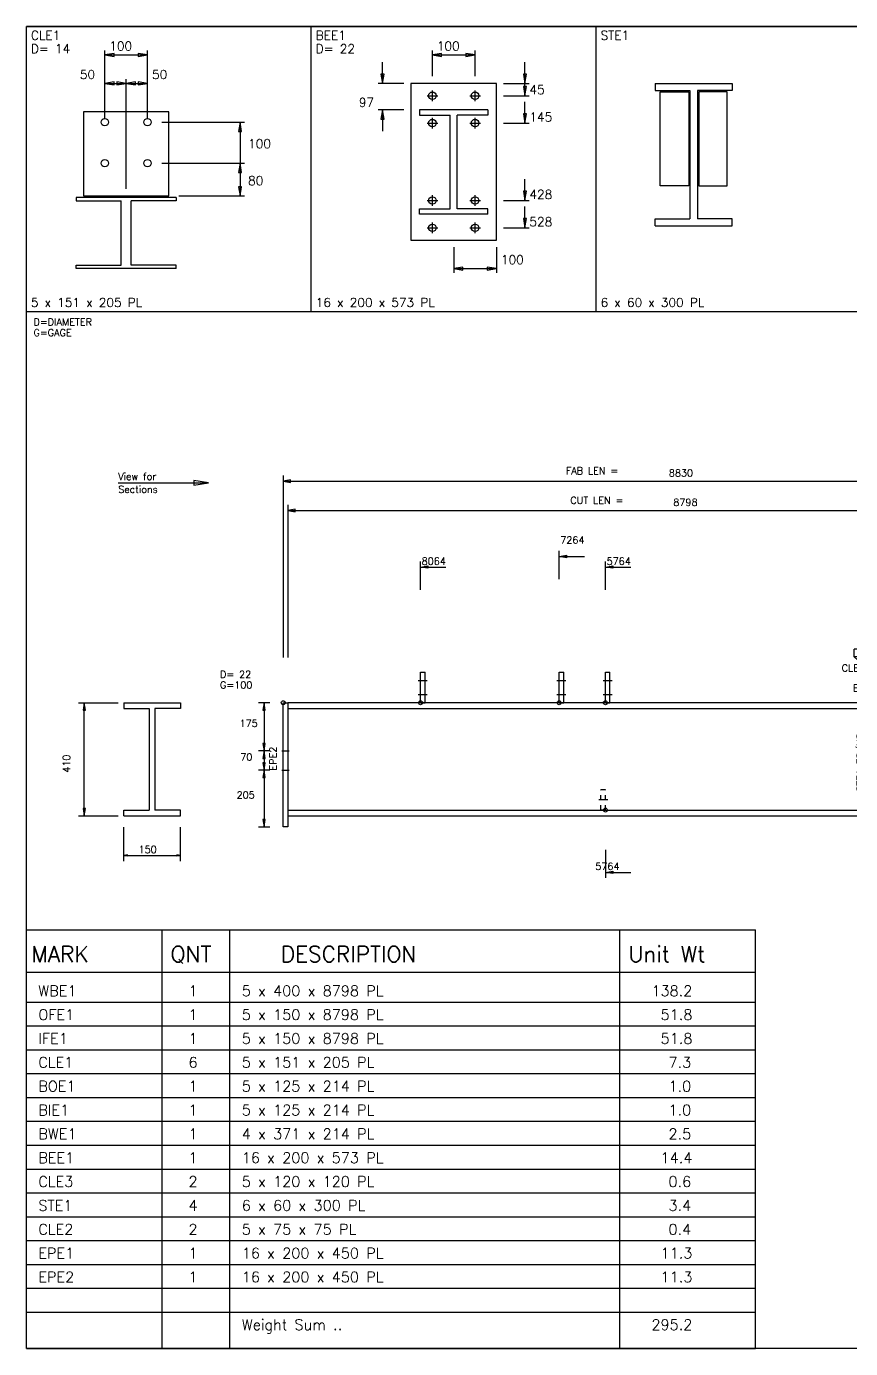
# Model space of a CAD drawing. Extents: x 0 to 428, y 0 to 297.
# Drawn here: x 0 to 185.2, y 0 to 297 of the extents above; entities that cross this region are included whole.
import ezdxf

# ---------------------------------------------------------------- set-up
doc = ezdxf.new("R2010")
doc.units = 0
doc.header["$MEASUREMENT"] = 0
doc.linetypes.add('CONTIN', pattern=[0])
doc.linetypes.add('DASHED', pattern=[2.38, 1.19, -1.19])
doc.layers.get('0').update_dxf_attribs({"linetype": 'CONTIN'})
for name, color, linetype in [('1', 7, 'CONTIN'), ('10', 7, 'CONTIN'), ('11', 7, 'CONTIN'), ('12', 2, 'CONTIN'), ('13', 2, 'CONTIN'), ('14', 7, 'CONTIN'), ('15', 6, 'CONTIN'), ('16', 7, 'CONTIN'), ('2', 7, 'CONTIN'), ('20', 7, 'CONTIN'), ('21', 7, 'CONTIN'), ('22', 7, 'CONTIN'), ('3', 1, 'CONTIN'), ('6', 4, 'CONTIN'), ('7', 3, 'DASHED'), ('9', 7, 'CONTIN')]:
    doc.layers.add(name, color=color, linetype=linetype)
doc.styles.add('SIMPLEX', font='SIMPLEX')

# ---------------------------------------------------------------- blocks, each defined once
blk = doc.blocks.new('CZEBORDR')
at = {"layer": '22'}
for p, q in [((0, 0), (0, 297)), ((0, 297), (420, 297)), ((420, 297), (420, 0)), ((420, 0), (0, 0))]:
    blk.add_line(p, q, dxfattribs=at)
blk = doc.blocks.new('LOGO')
at = {"linetype": 'Continuous'}
blk.add_line((0, 297), (-420, 297), dxfattribs=at)
at = {"layer": '14'}
for q in [(-420, 61.91), (-256.17, 0)]:
    blk.add_line((-420, 0), q, dxfattribs=at)
at = {"layer": '22'}
for p, q in [((-420, 0), (-420, 297)), ((0, 0), (-420, 0))]:
    blk.add_line(p, q, dxfattribs=at)
blk = doc.blocks.new('CZEBOLT')
at = {"layer": '21', "style": 'SIMPLEX'}
for s, p in [('D=DIAMETER', (0, 2.381)), ('G=GAGE', (0, 0))]:
    blk.add_text(s, height=1.587, dxfattribs=at).set_placement(p)
blk = doc.blocks.new('RSECTN')
at = {"layer": '10'}
for p, q in [((-6.35, 25.4), (6.35, 25.4)), ((-6.35, 25.4), (-6.35, 24.13)), ((6.35, 25.4), (6.35, 24.13)), ((-6.35, 24.13), (-0.635, 24.13)), ((-0.635, 24.13), (-0.635, 1.27)), ((6.35, 24.13), (0.635, 24.13)), ((0.635, 24.13), (0.635, 1.27)), ((-6.35, 0), (-6.35, 1.27)), ((-6.35, 1.27), (-0.635, 1.27)), ((-6.35, 0), (6.35, 0)), ((6.35, 1.27), (0.635, 1.27)), ((6.35, 0), (6.35, 1.27))]:
    blk.add_line(p, q, dxfattribs=at)
blk = doc.blocks.new('ARROW')
at = {"layer": '2'}
for p, q in [((0, 0), (-1.651, 0.275)), ((-1.651, 0.275), (-1.651, -0.275)), ((-1.651, -0.275), (0, 0))]:
    blk.add_line(p, q, dxfattribs=at)
blk = doc.blocks.new('CYAN_CRCL')
at = {"layer": '6'}
blk.add_circle((0, 0), 0.889, dxfattribs=at)
blk = doc.blocks.new('SWHOLE')
at = {"layer": '6'}
blk.add_blockref('CYAN_CRCL', (0, 0), dxfattribs=at)
blk = doc.blocks.new('PL1CLE')
at = {"layer": '13'}
for p, q in [((10.16, 35.56), (10.16, 20.574)), ((25.4, 35.56), (10.16, 35.56)), ((25.4, 20.574), (25.4, 35.56)), ((10.16, 20.574), (25.4, 20.574))]:
    blk.add_line(p, q, dxfattribs=at)
at = {"layer": '2'}
for p, q in [((13.97, 34.29), (13.97, 46.482)), ((13.97, 45.72), (21.59, 45.72)), ((21.59, 34.29), (21.59, 46.482)), ((13.97, 40.64), (21.59, 40.64)), ((17.78, 21.844), (17.78, 41.402)), ((24.13, 33.732), (38.862, 33.732)), ((38.1, 33.732), (38.1, 33.732)), ((38.1, 33.732), (38.1, 26.422)), ((24.13, 26.422), (38.862, 26.422)), ((38.1, 26.422), (38.1, 20.574)), ((27.178, 20.574), (38.862, 20.574))]:
    blk.add_line(p, q, dxfattribs=at)
at = {"layer": '20'}
for p, q in [((0, 0), (0, 50.8)), ((0, 50.8), (50.8, 50.8)), ((50.8, 0), (50.8, 50.8)), ((0, 0), (50.8, 0))]:
    blk.add_line(p, q, dxfattribs=at)
at = {"layer": '1', "xscale": 0.75, "yscale": 0.75, "zscale": 0.75}
for p in [(13.97, 33.732), (21.59, 33.732), (13.97, 26.422), (21.59, 26.422)]:
    blk.add_blockref('SWHOLE', p, dxfattribs=at)
at = {"layer": '10', "xscale": 1.399999999999999, "yscale": 0.5, "zscale": 0.5, "rotation": 180}
blk.add_blockref('RSECTN', (17.78, 20.32), dxfattribs=at)
at = {"layer": '2'}
for p, rotation in [((13.97, 45.72), 180), ((13.97, 40.64), 180), ((17.78, 40.64), 180), ((38.1, 33.732), 90), ((38.1, 26.422), 90), ((38.1, 20.574), 270)]:
    blk.add_blockref('ARROW', p, dxfattribs=dict(at, rotation=rotation))
for p in [(21.59, 45.72), (17.78, 40.64), (21.59, 40.64)]:
    blk.add_blockref('ARROW', p, dxfattribs=at)
at = {"layer": '11', "style": 'SIMPLEX'}
for s, p in [('100', (14.764, 46.514)), ('50', (9.525, 41.434)), ('50', (22.384, 41.434)), ('100', (39.529, 29.093)), ('80', (39.529, 22.514))]:
    blk.add_text(s, height=1.587, dxfattribs=at).set_placement(p)
at = {"layer": '16', "style": 'SIMPLEX'}
for s, p in [('CLE1', (0.794, 48.419)), ('5 x 151 x 205 PL', (0.794, 0.794))]:
    blk.add_text(s, height=1.587, dxfattribs=at).set_placement(p)
at = {"layer": '21', "style": 'SIMPLEX'}
blk.add_text('D= 14', height=1.587, dxfattribs=at).set_placement((0.794, 46.038))
blk = doc.blocks.new('XCIRCL')
at = {"layer": '6'}
for p, q in [((-1.27, 0), (1.27, 0)), ((0, -1.27), (0, 1.27))]:
    blk.add_line(p, q, dxfattribs=at)
blk.add_circle((0, 0), 0.889, dxfattribs=at)
blk = doc.blocks.new('MWHOLE')
at = {"layer": '6'}
blk.add_blockref('XCIRCL', (0, 0), dxfattribs=at)
blk = doc.blocks.new('PL3BEE')
at = {"layer": '13'}
for p, q in [((17.78, 40.64), (17.78, 12.7)), ((33.02, 40.64), (17.78, 40.64)), ((33.02, 12.7), (33.02, 40.64)), ((17.78, 12.7), (33.02, 12.7))]:
    blk.add_line(p, q, dxfattribs=at)
at = {"layer": '2'}
for p, q in [((21.59, 41.91), (21.59, 46.482)), ((21.59, 45.72), (29.21, 45.72)), ((29.21, 41.91), (29.21, 46.482)), ((12.7, 40.64), (12.7, 44.45)), ((38.1, 40.64), (38.1, 44.45)), ((16.51, 40.64), (11.938, 40.64)), ((34.29, 40.64), (38.862, 40.64)), ((38.1, 38.444), (38.1, 42.254)), ((34.29, 38.444), (38.862, 38.444)), ((16.51, 35.926), (11.938, 35.926)), ((12.7, 35.926), (12.7, 32.116)), ((38.1, 33.565), (38.1, 37.375)), ((34.29, 33.565), (38.862, 33.565)), ((38.1, 19.775), (38.1, 23.585)), ((34.29, 19.775), (38.862, 19.775)), ((38.1, 14.896), (38.1, 18.706)), ((34.29, 14.896), (38.862, 14.896)), ((25.4, 11.43), (25.4, 6.858)), ((33.02, 11.43), (33.02, 6.858)), ((25.4, 7.62), (33.02, 7.62))]:
    blk.add_line(p, q, dxfattribs=at)
at = {"layer": '20'}
for p, q in [((0, 0), (0, 50.8)), ((0, 50.8), (50.8, 50.8)), ((50.8, 0), (50.8, 50.8)), ((0, 0), (50.8, 0))]:
    blk.add_line(p, q, dxfattribs=at)
at = {"layer": '1', "xscale": 0.75, "yscale": 0.75, "zscale": 0.75}
for p in [(21.59, 38.444), (29.21, 38.444), (21.59, 33.565), (29.21, 33.565), (21.59, 19.775), (29.21, 19.775), (21.59, 14.896), (29.21, 14.896)]:
    blk.add_blockref('MWHOLE', p, dxfattribs=at)
at = {"layer": '2'}
for p, rotation in [((21.59, 45.72), 180), ((12.7, 40.64), 270), ((38.1, 40.64), 270), ((38.1, 38.444), 270), ((12.7, 35.926), 90), ((38.1, 33.565), 270), ((38.1, 19.775), 270), ((38.1, 14.896), 270), ((25.4, 7.62), 180)]:
    blk.add_blockref('ARROW', p, dxfattribs=dict(at, rotation=rotation))
for p in [(29.21, 45.72), (33.02, 7.62)]:
    blk.add_blockref('ARROW', p, dxfattribs=at)
at = {"layer": '3', "xscale": 0.9599999999999999, "yscale": 0.7320000000000001, "zscale": 0.7320000000000001, "rotation": 180}
blk.add_blockref('RSECTN', (25.4, 35.926), dxfattribs=at)
at = {"layer": '11', "style": 'SIMPLEX'}
for s, p in [('100', (22.384, 46.514)), ('45', (38.894, 38.73)), ('97', (8.488, 36.455)), ('145', (38.894, 33.851)), ('428', (38.894, 20.06)), ('528', (38.894, 15.181)), ('100', (33.814, 8.414))]:
    blk.add_text(s, height=1.587, dxfattribs=at).set_placement(p)
at = {"layer": '16', "style": 'SIMPLEX'}
for s, p in [('BEE1', (0.794, 48.419)), ('16 x 200 x 573 PL', (0.794, 0.794))]:
    blk.add_text(s, height=1.587, dxfattribs=at).set_placement(p)
at = {"layer": '21', "style": 'SIMPLEX'}
blk.add_text('D= 22', height=1.587, dxfattribs=at).set_placement((0.794, 46.038))
blk = doc.blocks.new('PL4STE')
at = {"layer": '20'}
for p, q in [((0, 0), (0, 50.8)), ((0, 50.8), (50.8, 50.8)), ((50.8, 0), (50.8, 50.8)), ((0, 0), (50.8, 0))]:
    blk.add_line(p, q, dxfattribs=at)
at = {"layer": '9'}
for p, q in [((11.43, 22.389), (11.43, 39.116)), ((11.43, 39.116), (16.51, 39.116)), ((16.51, 39.116), (16.51, 22.389)), ((23.368, 39.116), (18.288, 39.116)), ((18.288, 39.116), (18.288, 22.389)), ((23.368, 22.389), (23.368, 39.116)), ((16.51, 22.389), (11.43, 22.389)), ((18.288, 22.389), (23.368, 22.389))]:
    blk.add_line(p, q, dxfattribs=at)
at = {"xscale": 1.08}
blk.add_blockref('RSECTN', (17.399, 15.24), dxfattribs=at)
at = {"layer": '16', "style": 'SIMPLEX'}
for s, p in [('STE1', (0.794, 48.419)), ('6 x 60 x 300 PL', (0.794, 0.794))]:
    blk.add_text(s, height=1.587, dxfattribs=at).set_placement(p)
blk = doc.blocks.new('CZEPLATE')
at = {"layer": '14'}
for p, q in [((0, 94.059), (163.83, 94.059)), ((0, 0), (0, 94.059)), ((30.48, 0), (30.48, 94.059)), ((45.72, 0), (45.72, 94.059)), ((133.35, 0), (133.35, 94.059)), ((163.83, 0), (163.83, 94.059)), ((163.83, 0), (163.83, 94.059)), ((0, 84.534), (163.83, 84.534)), ((0, 77.837), (163.83, 77.837)), ((0, 72.479), (163.83, 72.479)), ((0, 67.121), (163.83, 67.121)), ((0, 61.764), (163.83, 61.764)), ((0, 56.406), (163.83, 56.406)), ((0, 51.048), (163.83, 51.048)), ((0, 45.69), (163.83, 45.69)), ((0, 40.332), (163.83, 40.332)), ((0, 34.975), (163.83, 34.975)), ((0, 29.617), (163.83, 29.617)), ((0, 24.259), (163.83, 24.259)), ((0, 18.901), (163.83, 18.901)), ((0, 13.543), (163.83, 13.543)), ((0, 8.186), (163.83, 8.186)), ((0, 0), (163.83, 0))]:
    blk.add_line(p, q, dxfattribs=at)
at = {"layer": '14', "style": 'SIMPLEX'}
for s, height, p in [('MARK', 3.572, (1.143, 86.82)), ('QNT', 3.572, (32.385, 86.82)), ('DESCRIPTION', 3.572, (57.15, 86.82)), ('Unit Wt', 3.572, (135.255, 86.82)), ('WBE1', 2.381, (2.667, 79.177)), ('  1', 2.381, (33.147, 79.177)), ('5 x 400 x 8798 PL', 2.381, (48.387, 79.177)), ('  138.2', 2.381, (137.16, 79.177)), ('OFE1', 2.381, (2.667, 73.819)), ('  1', 2.381, (33.147, 73.819)), ('5 x 150 x 8798 PL', 2.381, (48.387, 73.819)), ('   51.8', 2.381, (137.16, 73.819)), ('IFE1', 2.381, (2.667, 68.461)), ('  1', 2.381, (33.147, 68.461)), ('5 x 150 x 8798 PL', 2.381, (48.387, 68.461)), ('   51.8', 2.381, (137.16, 68.461)), ('CLE1', 2.381, (2.667, 63.103)), ('  6', 2.381, (33.147, 63.103)), ('5 x 151 x 205 PL', 2.381, (48.387, 63.103)), ('    7.3', 2.381, (137.16, 63.103)), ('BOE1', 2.381, (2.667, 57.745)), ('  1', 2.381, (33.147, 57.745)), ('5 x 125 x 214 PL', 2.381, (48.387, 57.745)), ('    1.0', 2.381, (137.16, 57.745)), ('BIE1', 2.381, (2.667, 52.388)), ('  1', 2.381, (33.147, 52.388)), ('5 x 125 x 214 PL', 2.381, (48.387, 52.388)), ('    1.0', 2.381, (137.16, 52.388)), ('BWE1', 2.381, (2.667, 47.03)), ('  1', 2.381, (33.147, 47.03)), ('4 x 371 x 214 PL', 2.381, (48.387, 47.03)), ('    2.5', 2.381, (137.16, 47.03)), ('BEE1', 2.381, (2.667, 41.672)), ('  1', 2.381, (33.147, 41.672)), ('16 x 200 x 573 PL', 2.381, (48.387, 41.672)), ('   14.4', 2.381, (137.16, 41.672)), ('CLE3', 2.381, (2.667, 36.314)), ('  2', 2.381, (33.147, 36.314)), ('5 x 120 x 120 PL', 2.381, (48.387, 36.314)), ('    0.6', 2.381, (137.16, 36.314)), ('STE1', 2.381, (2.667, 30.956)), ('  4', 2.381, (33.147, 30.956)), ('6 x 60 x 300 PL', 2.381, (48.387, 30.956)), ('    3.4', 2.381, (137.16, 30.956)), ('CLE2', 2.381, (2.667, 25.598)), ('  2', 2.381, (33.147, 25.598)), ('5 x 75 x 75 PL', 2.381, (48.387, 25.598)), ('    0.4', 2.381, (137.16, 25.598)), ('EPE1', 2.381, (2.667, 20.241)), ('  1', 2.381, (33.147, 20.241)), ('16 x 200 x 450 PL', 2.381, (48.387, 20.241)), ('   11.3', 2.381, (137.16, 20.241)), ('EPE2', 2.381, (2.667, 14.883)), ('  1', 2.381, (33.147, 14.883)), ('16 x 200 x 450 PL', 2.381, (48.387, 14.883)), ('   11.3', 2.381, (137.16, 14.883)), ('Weight Sum ..', 2.381, (48.387, 4.167)), ('  295.2', 2.381, (137.16, 4.167))]:
    blk.add_text(s, height=height, dxfattribs=at).set_placement(p)
blk = doc.blocks.new('CZESECTN')
at = {"layer": '2'}
for p, q in [((3.81, 55.88), (12.7, 55.88)), ((5.08, 30.48), (5.08, 55.88)), ((3.81, 30.48), (12.7, 30.48)), ((13.97, 20.32), (13.97, 27.94)), ((26.67, 20.32), (26.67, 27.94)), ((13.97, 21.59), (26.67, 21.59))]:
    blk.add_line(p, q, dxfattribs=at)
at = {"layer": '1'}
blk.add_blockref('RSECTN', (20.32, 30.48), dxfattribs=at)
at = {"layer": '2'}
for p, rotation in [((5.08, 55.88), 90), ((5.08, 30.48), 270)]:
    blk.add_blockref('ARROW', p, dxfattribs=dict(at, rotation=rotation))
at = {"layer": '2', "xscale": 0.5, "yscale": 0.5, "zscale": 0.5, "rotation": 180}
blk.add_blockref('ARROW', (13.97, 21.59), dxfattribs=at)
at = {"layer": '2', "xscale": 0.5, "yscale": 0.5, "zscale": 0.5}
blk.add_blockref('ARROW', (26.67, 21.59), dxfattribs=at)
at = {"layer": '11', "style": 'SIMPLEX'}
blk.add_text('410', height=1.587, rotation=90, dxfattribs=at).set_placement((1.873, 40.164))
blk.add_text('150', height=1.587, dxfattribs=at).set_placement((17.283, 22.119))
blk = doc.blocks.new('MAG_CRCL')
at = {"layer": '15'}
blk.add_circle((0, 0), 0.889, dxfattribs=at)
blk = doc.blocks.new('BSEPLT')
at = {"layer": '12'}
for p, q in [((-0.508, 0), (0.508, 0)), ((-0.508, -12.7), (-0.508, 0)), ((0.508, 0), (0.508, -12.7)), ((0.508, -12.7), (-0.508, -12.7))]:
    blk.add_line(p, q, dxfattribs=at)
blk = doc.blocks.new('CYAN_TICK')
at = {"layer": '6'}
blk.add_line((-1.6, 0), (1.6, 0), dxfattribs=at)
blk = doc.blocks.new('PUCLIP')
at = {"layer": '13'}
for p, q in [((0, 0), (0, 7.62)), ((0, 7.62), (1.016, 7.62)), ((1.016, 0), (1.016, 7.62)), ((0, 0), (1.016, 0))]:
    blk.add_line(p, q, dxfattribs=at)
at = {"layer": '6'}
for p, q in [((-0.508, 5.588), (1.524, 5.588)), ((-0.508, 2.032), (1.524, 2.032))]:
    blk.add_line(p, q, dxfattribs=at)
blk = doc.blocks.new('BRCCLP')
at = {"layer": '6'}
for p, q in [((-0.508, 2.54), (1.524, 2.54)), ((0, 0), (1.016, 0))]:
    blk.add_line(p, q, dxfattribs=at)
at = {"layer": '7'}
for p, q in [((0, 0), (0, 5.08)), ((0, 5.08), (1.016, 5.08)), ((1.016, 0), (1.016, 5.08))]:
    blk.add_line(p, q, dxfattribs=at)
blk = doc.blocks.new('BRSTBH')
at = {"layer": '13'}
for p, q in [((-25.4, 11.43), (-25.4, 13.335)), ((-25.4, 13.335), (5.08, 13.335)), ((5.08, 11.43), (5.08, 13.335)), ((-25.4, 11.43), (5.08, 11.43)), ((-25.4, 11.43), (-20.32, 6.35)), ((-20.32, 0), (-20.32, 11.43)), ((-19.304, 0), (-19.304, 11.43)), ((-1.016, 0), (-1.016, 11.43)), ((0, 0), (0, 11.43)), ((5.08, 11.43), (0, 6.35)), ((-20.32, 0), (-19.304, 0)), ((-1.016, 0), (0, 0))]:
    blk.add_line(p, q, dxfattribs=at)
at = {"layer": '6'}
for p, q in [((-22.86, 10.16), (-22.86, 14.605)), ((-16.51, 10.16), (-16.51, 14.605)), ((-3.81, 10.16), (-3.81, 14.605)), ((2.54, 10.16), (2.54, 14.605))]:
    blk.add_line(p, q, dxfattribs=at)
blk = doc.blocks.new('WEBSTF')
at = {"layer": '9'}
for p, q in [((0, 0), (0, 25.4)), ((0, 25.4), (1.016, 25.4)), ((1.016, 25.4), (1.016, 0)), ((1.016, 0), (0, 0))]:
    blk.add_line(p, q, dxfattribs=at)
blk = doc.blocks.new('ARROWP')
at = {"layer": '2'}
for p, q in [((0, 0), (-1.651, 0.275)), ((-1.651, 0.275), (-1.651, -0.275)), ((-1.651, -0.275), (0, 0))]:
    blk.add_line(p, q, dxfattribs=at)
blk = doc.blocks.new('CZEPIECE')
at = {"layer": '1'}
for p, q in [((394.6, 55.88), (50.8, 55.88)), ((50.8, 55.88), (50.8, 30.48)), ((50.8, 54.61), (394.6, 54.61)), ((394.6, 30.48), (394.6, 55.88)), ((50.8, 31.75), (394.6, 31.75)), ((50.8, 30.48), (394.6, 30.48))]:
    blk.add_line(p, q, dxfattribs=at)
at = {"layer": '2'}
for p, q in [((49.784, 106.934), (49.784, 66.04)), ((395.616, 106.934), (395.616, 66.04)), ((49.784, 105.664), (395.616, 105.664)), ((50.8, 100.33), (50.8, 66.04)), ((50.8, 99.06), (394.6, 99.06)), ((394.6, 100.33), (394.6, 66.04)), ((394.6, 92.71), (394.6, 85.09)), ((111.773, 83.661), (111.773, 90.011)), ((394.6, 91.44), (407.3, 91.44)), ((80.625, 81.28), (80.625, 87.63)), ((80.625, 86.36), (86.34, 86.36)), ((111.773, 88.741), (117.488, 88.741)), ((122.176, 81.28), (122.176, 87.63)), ((122.176, 86.36), (127.891, 86.36)), ((183.136, 81.28), (183.136, 87.63)), ((183.136, 86.36), (188.851, 86.36)), ((216.899, 81.28), (216.899, 87.63)), ((216.899, 86.36), (222.614, 86.36)), ((255.834, 81.28), (255.834, 87.63)), ((255.834, 86.36), (261.549, 86.36)), ((294.77, 81.28), (294.77, 87.63)), ((294.77, 86.36), (300.485, 86.36)), ((300.485, 86.36), (394.6, 86.36)), ((394.6, 81.28), (394.6, 87.63)), ((398.664, 56.809), (401.204, 56.809)), ((399.934, 56.809), (399.934, 45.968)), ((46.736, 55.88), (44.196, 55.88)), ((45.466, 55.88), (45.466, 45.039)), ((392.568, 55.88), (390.028, 55.88)), ((391.298, 45.968), (391.298, 55.88)), ((46.736, 45.039), (44.196, 45.039)), ((45.466, 45.039), (45.466, 40.702)), ((392.568, 45.968), (390.028, 45.968)), ((398.664, 45.968), (401.204, 45.968)), ((399.934, 45.968), (399.934, 39.773)), ((46.736, 40.702), (44.196, 40.702)), ((45.466, 40.702), (45.466, 28.002)), ((398.664, 39.773), (401.204, 39.773)), ((399.934, 39.773), (399.934, 28.931)), ((44.196, 28.002), (46.736, 28.002)), ((398.664, 28.931), (401.204, 28.931)), ((394.6, 25.4), (407.3, 25.4)), ((122.176, 22.86), (122.176, 16.51)), ((255.834, 22.86), (255.834, 16.51)), ((394.6, 22.86), (394.6, 16.51)), ((122.176, 17.78), (127.891, 17.78)), ((255.834, 17.78), (261.549, 17.78)), ((261.549, 17.78), (394.6, 17.78))]:
    blk.add_line(p, q, dxfattribs=at)
at = {"layer": '21'}
blk.add_line((12.7, 105.283), (33.02, 105.283), dxfattribs=at)
for name, p, xscale, yscale, zscale in [('ARROWP', (33.02, 105.283), 2, 2, 2), ('BRSTBH', (183.136, 55.88), -1, 0.9, 0.9), ('BRCCLP', (122.176, 31.75), -1, 0.9, 0.9), ('BRCCLP', (255.834, 31.75), -1, 0.9, 0.9)]:
    blk.add_blockref(name, p, dxfattribs=dict(xscale=xscale, yscale=yscale, zscale=zscale))
at = {"rotation": 180}
for p in [(394.6, 91.44), (394.6, 25.4)]:
    blk.add_blockref('ARROW', p, dxfattribs=at)
for name, p, yscale, zscale in [('PUCLIP', (80.625, 55.88), 0.9, 0.9), ('PUCLIP', (111.773, 55.88), 0.9, 0.9), ('PUCLIP', (122.176, 55.88), 0.9, 0.9), ('PUCLIP', (216.899, 55.88), 0.9, 0.9), ('PUCLIP', (255.834, 55.88), 0.9, 0.9), ('PUCLIP', (294.77, 55.88), 0.9, 0.9), ('BSEPLT', (395.108, 56.809), 2.194999999999999, 2.194999999999999), ('BSEPLT', (395.108, 56.809), 2.194999999999999, 2.194999999999999)]:
    blk.add_blockref(name, p, dxfattribs=dict(yscale=yscale, zscale=zscale))
at = {"layer": '1', "xscale": -1}
for p in [(80.625, 86.36), (111.773, 88.741), (122.176, 86.36), (183.136, 86.36), (216.899, 86.36), (255.834, 86.36), (294.77, 86.36), (122.176, 17.78), (255.834, 17.78)]:
    blk.add_blockref('ARROW', p, dxfattribs=at)
at = {"layer": '12', "yscale": 2.194999999999999, "zscale": 2.194999999999999}
blk.add_blockref('BSEPLT', (50.292, 55.88), dxfattribs=at)
at = {"layer": '15', "xscale": 0.5, "yscale": 0.5, "zscale": 0.5}
for p in [(49.784, 55.88), (80.625, 55.88), (111.773, 55.88), (122.176, 55.88), (183.136, 55.88), (216.899, 55.88), (255.834, 55.88), (294.77, 55.88), (395.616, 55.88), (122.176, 31.75), (255.834, 31.75), (394.6, 30.48)]:
    blk.add_blockref('MAG_CRCL', p, dxfattribs=at)
at = {"layer": '2'}
for p, rotation in [((49.784, 105.664), 180), ((50.8, 99.06), 180), ((391.298, 55.88), 270), ((399.934, 56.809), 90), ((45.466, 55.88), 90), ((391.298, 45.968), 270), ((399.934, 45.968), 270), ((45.466, 45.039), 270), ((45.466, 45.039), 90), ((399.934, 45.968), 90), ((45.466, 40.702), 270), ((45.466, 40.702), 90), ((399.934, 39.773), 270), ((399.934, 39.773), 90), ((399.934, 28.931), 270), ((45.466, 28.002), 270)]:
    blk.add_blockref('ARROW', p, dxfattribs=dict(at, rotation=rotation))
for p in [(395.616, 105.664), (394.6, 99.06)]:
    blk.add_blockref('ARROW', p, dxfattribs=at)
at = {"layer": '2', "xscale": -1, "rotation": 180}
for p in [(394.6, 86.36), (394.6, 17.78)]:
    blk.add_blockref('ARROW', p, dxfattribs=at)
at = {"layer": '2', "xscale": 0.5, "yscale": 0.5, "zscale": 0.5}
for p in [(50.292, 45.039), (395.108, 45.968), (50.292, 40.702), (395.108, 39.773)]:
    blk.add_blockref('CYAN_TICK', p, dxfattribs=at)
at = {"layer": '9', "xscale": -1, "yscale": -0.7320000000000001, "zscale": -0.7320000000000001}
for p in [(184.152, 54.269), (203.456, 54.269)]:
    blk.add_blockref('WEBSTF', p, dxfattribs=at)
at = {"layer": '1', "style": 'SIMPLEX'}
blk.add_text('CLE3', height=1.587, dxfattribs=at).set_placement((175.262, 62.865))
at = {"layer": '11', "style": 'SIMPLEX'}
for s, p in [('8830', (136.409, 106.701)), ('8798', (137.425, 100.097)), ('7264', (112.037, 91.652)), ('5431', (183.4, 88.159)), ('8064', (80.889, 86.889)), ('5764', (122.44, 86.889)), ('4564', (217.163, 86.889)), ('3564', (256.099, 86.889)), ('2564', (295.034, 86.889)), ('175', (39.973, 50.459)), ('160', (385.932, 49.336)), ('175', (401.712, 51.389)), ('70', (40.132, 42.87)), ('100', (401.712, 42.87)), ('205', (39.307, 34.352)), ('175', (401.585, 34.352)), ('5764', (119.9, 18.309)), ('3564', (253.559, 18.309))]:
    blk.add_text(s, height=1.587, dxfattribs=at).set_placement(p)
at = {"layer": '2', "style": 'SIMPLEX'}
for s, p in [('FAB LEN =', (113.284, 107.188)), ('CUT LEN =', (114.3, 100.584)), ('TAPE', (395.87, 91.694)), ('TAPE', (395.87, 25.654))]:
    blk.add_text(s, height=1.587, dxfattribs=at).set_placement(p)
at = {"layer": '21', "style": 'SIMPLEX'}
for s, p in [('View for', (12.7, 105.918)), ('Sections', (12.7, 103.013)), ('D= 22', (35.576, 61.468)), ('G=100', (35.576, 59.087)), ('G=100', (403.998, 58.238)), ('D= 26', (403.998, 60.619))]:
    blk.add_text(s, height=1.587, dxfattribs=at).set_placement(p)
at = {"layer": '3', "style": 'SIMPLEX'}
for s, p in [('BEE1', (192.01, 71.12)), ('BWE1', (192.01, 60.96)), ('CLE3', (209.552, 62.865)), ('BOE1', (177.802, 58.42)), ('BIE1', (202.173, 58.42)), ('OFE1', (220.148, 56.674)), ('WBE1', (220.148, 42.386)), ('IFE1', (220.148, 28.099))]:
    blk.add_text(s, height=1.587, dxfattribs=at).set_placement(p)
for s, p in [('CLE1 (TYP)', (293.5, 57.15)), ('STE1 FS/NS', (180.278, 35.878)), ('STE1 FS/NS', (207.075, 35.878)), ('CLE2 FS (TYP)', (251.516, 33.02)), ('EPE2', (48.26, 40.64)), ('EPE1', (399.172, 40.64))]:
    blk.add_text(s, height=1.587, rotation=90, dxfattribs=at).set_placement(p)

msp = doc.modelspace()

# ---------------------------------------------------------------- block references
at = {"xscale": 1.26, "yscale": 1.26, "zscale": 1.26}
for name, p in [('PL1CLE', (0, 233)), ('PL3BEE', (64, 233)), ('PL4STE', (128, 233))]:
    msp.add_blockref(name, p, dxfattribs=at)
for name, p in [('CZEPIECE', (7.92, 89.2)), ('CZESECTN', (7.92, 89.2)), ('CZEPLATE', (0, 0))]:
    msp.add_blockref(name, p)
at = {"layer": '1'}
for name, p in [('CZEBORDR', (0, 0)), ('CZEBOLT', (1.59, 227.44))]:
    msp.add_blockref(name, p, dxfattribs=at)
at = {"layer": '2'}
msp.add_blockref('LOGO', (420, 0), dxfattribs=at)

doc.saveas('drawing.dxf')
